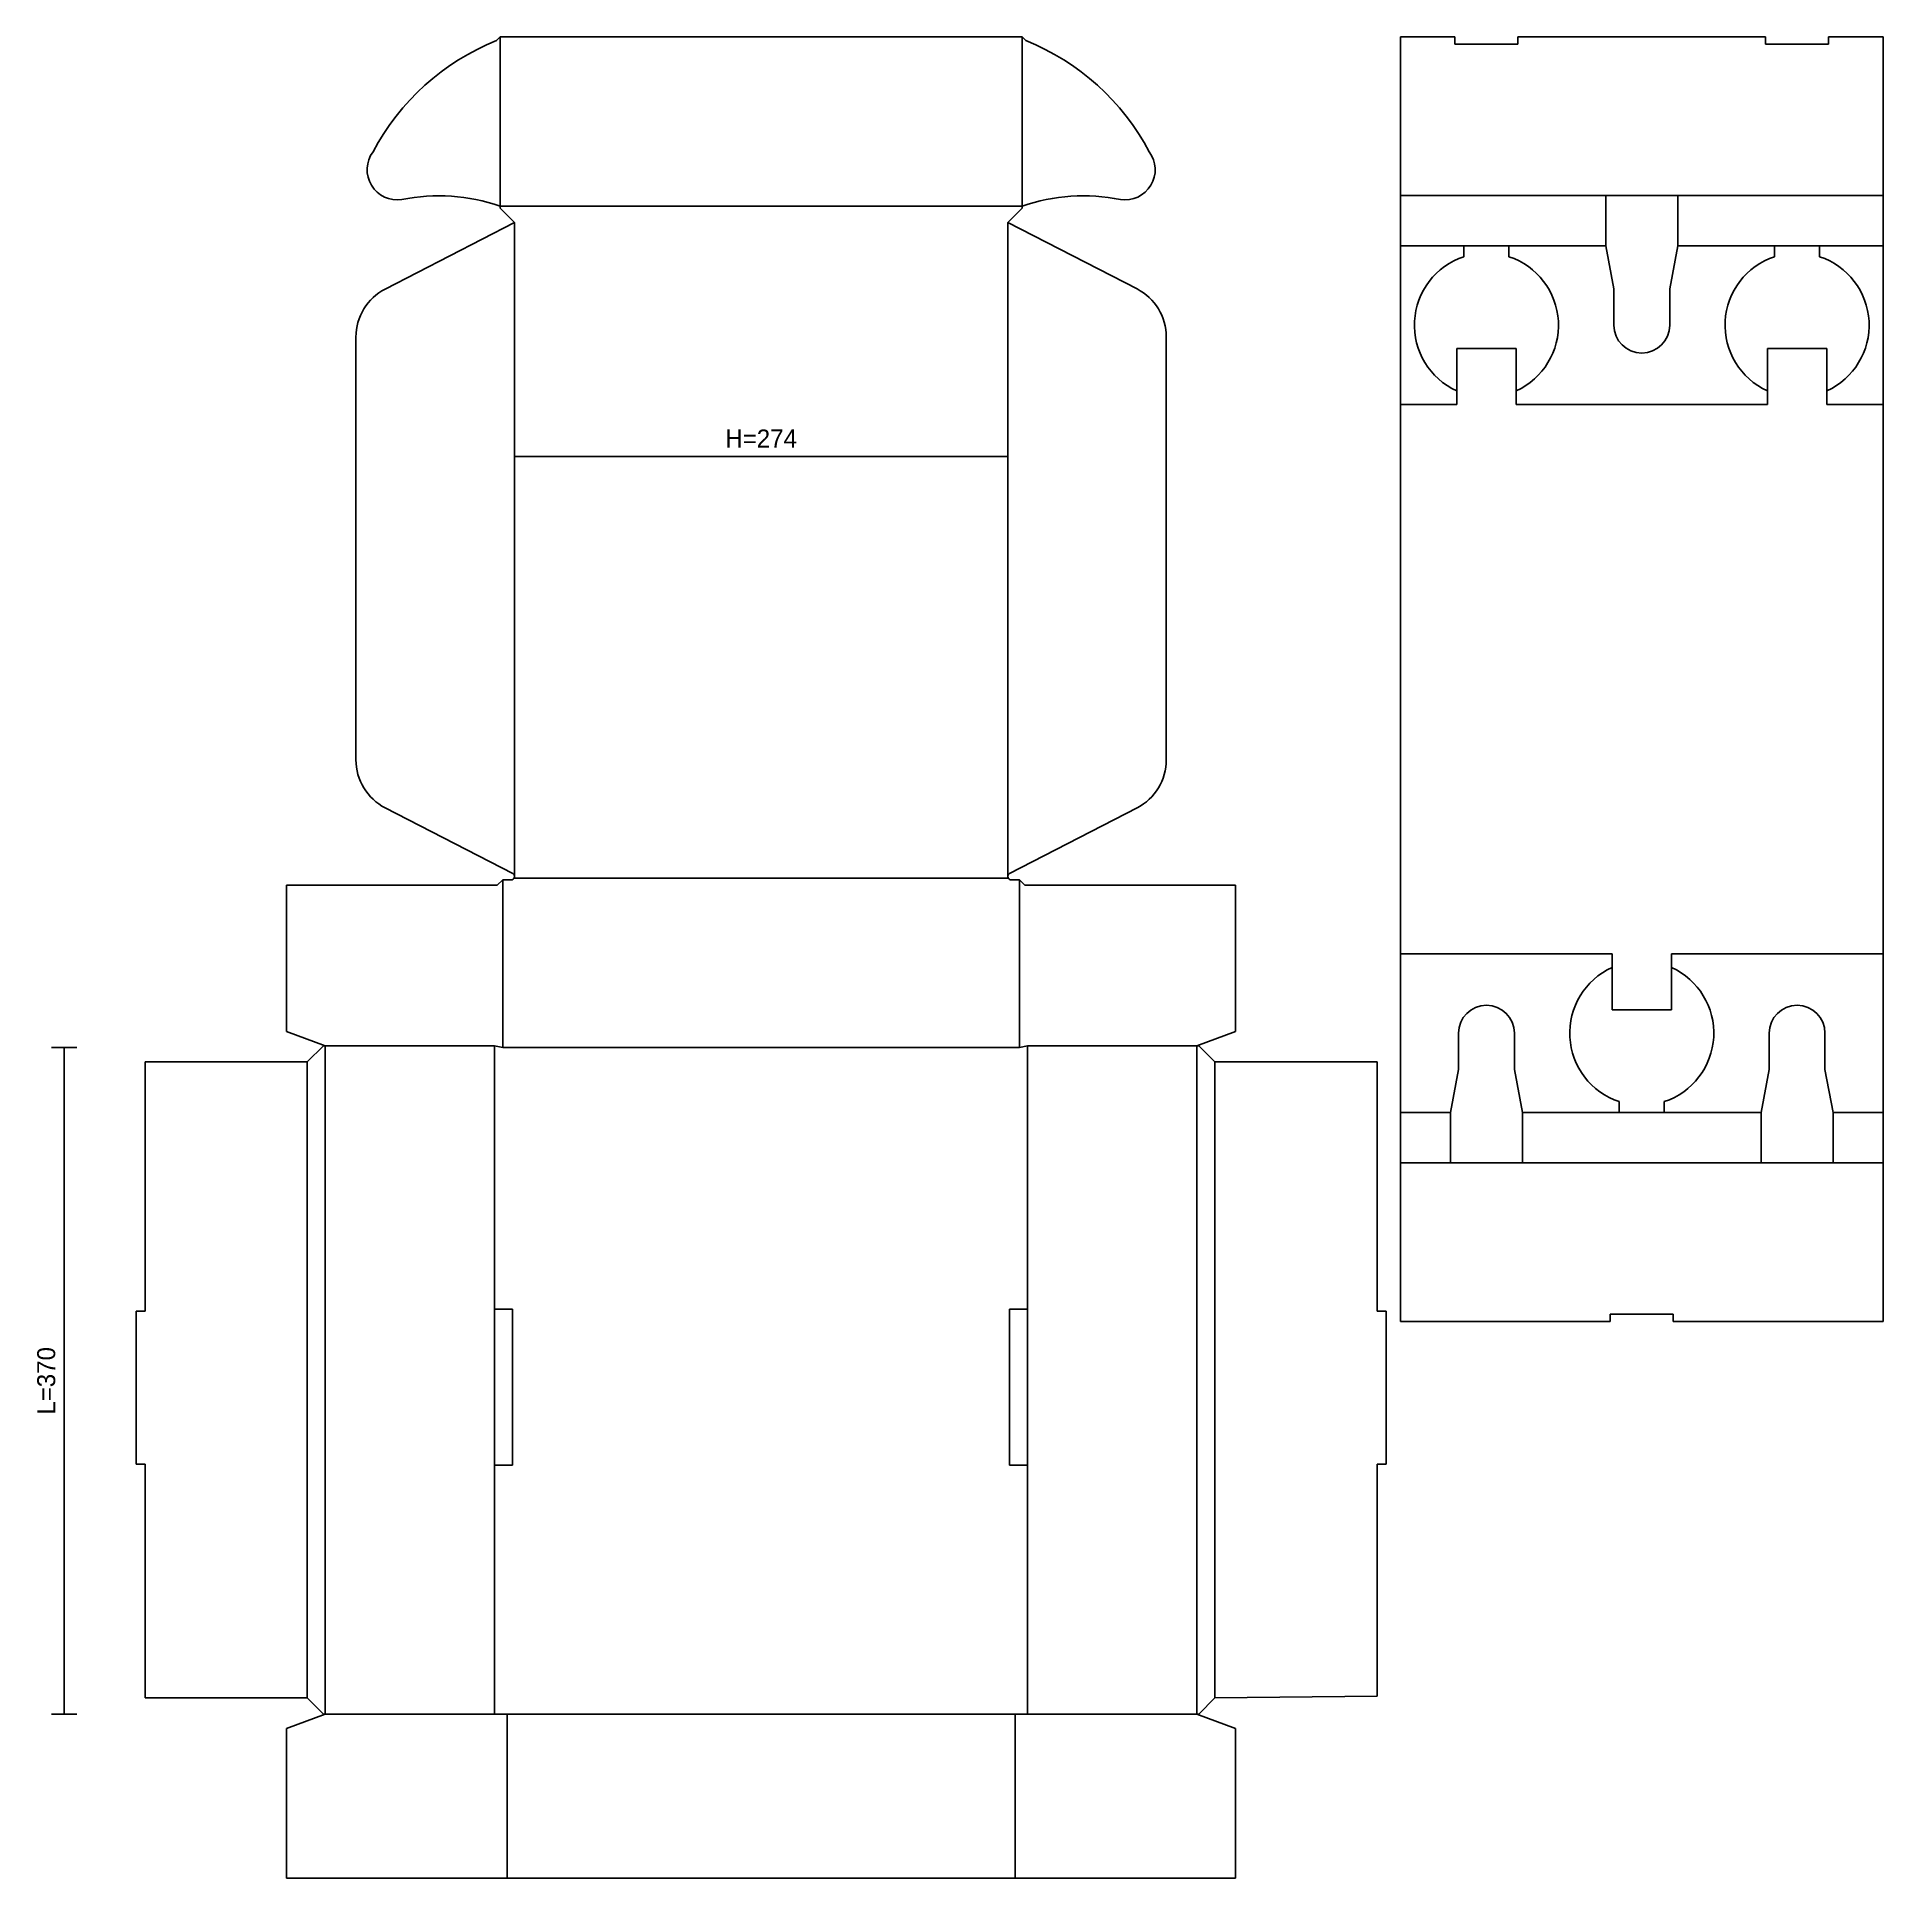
# Model space of a CAD drawing. Header units: millimetres. Extents: x 470 to 1495, y -1039 to -17.
import ezdxf
from ezdxf.enums import TextEntityAlignment as Align

# ---------------------------------------------------------------- set-up
doc = ezdxf.new("R2010")
doc.units = ezdxf.units.MM
for name, color, linetype in [('CORTE', 1, 'CONTINUOUS'), ('COTAS', 5, 'CONTINUOUS'), ('HENDIDO', 2, 'CONTINUOUS'), ('PERFORADO', 6, 'CONTINUOUS')]:
    doc.layers.add(name, color=color, linetype=linetype)

msp = doc.modelspace()

# ---------------------------------------------------------------- linework, layer by layer
at = {"layer": 'CORTE', "color": 1}
for p, q in [((725.019, -19.093), (727.018, -17.093)), ((1017.016, -17.093), (727.018, -17.093)), ((1019.017, -19.093), (1017.016, -17.093)), ((1227.017, -17.093), (1257.267, -17.093)), ((1227.017, -730.093), (1227.017, -17.093)), ((1257.267, -17.093), (1257.267, -21.093)), ((1292.267, -21.093), (1292.267, -17.093)), ((1292.267, -17.093), (1429.767, -17.093)), ((1429.767, -17.093), (1429.767, -21.093)), ((1464.767, -21.093), (1464.767, -17.093)), ((1464.767, -17.093), (1495.017, -17.093)), ((1495.017, -730.093), (1495.017, -17.093)), ((1257.267, -21.093), (1292.267, -21.093)), ((1429.767, -21.093), (1464.767, -21.093)), ((727.017, -111.093), (727.017, -112.155)), ((727.017, -112.155), (735.017, -120.155)), ((1017.017, -112.093), (1009.017, -120.093)), ((1017.016, -111.093), (1017.017, -112.093)), ((1341.017, -133.093), (1341.017, -105.093)), ((1341.017, -105.093), (1381.017, -105.093)), ((1381.017, -133.093), (1381.017, -105.093)), ((735.017, -120.155), (663.3, -157.026)), ((1009.017, -120.093), (1080.734, -156.963)), ((1262.267, -139.096), (1262.267, -133.093)), ((1262.267, -133.093), (1287.267, -133.093)), ((1287.267, -139.096), (1287.267, -133.093)), ((1345.517, -156.893), (1341.017, -133.093)), ((1376.517, -156.893), (1381.017, -133.093)), ((1434.767, -139.096), (1434.767, -133.093)), ((1434.767, -133.093), (1459.767, -133.093)), ((1459.767, -139.096), (1459.767, -133.093)), ((1345.517, -177.093), (1345.517, -156.893)), ((1376.517, -177.093), (1376.517, -156.893)), ((647.017, -183.706), (647.017, -418.343)), ((1097.017, -183.644), (1097.017, -418.343)), ((1258.267, -221.093), (1258.267, -190.093)), ((1258.267, -190.093), (1291.267, -190.093)), ((1291.267, -221.093), (1291.267, -190.093)), ((1430.767, -221.093), (1430.767, -190.093)), ((1430.767, -190.093), (1463.767, -190.093)), ((1463.767, -221.093), (1463.767, -190.093)), ((734.164, -481.455), (663.3, -445.024)), ((1009.87, -481.456), (1080.734, -445.024)), ((608.517, -569.093), (608.517, -487.927)), ((725.517, -487.927), (608.517, -487.927)), ((725.517, -487.927), (728.517, -484.927)), ((728.517, -484.927), (733.816, -484.928)), ((1015.517, -484.927), (1010.219, -484.928)), ((1018.517, -487.927), (1015.517, -484.927)), ((1018.517, -487.927), (1135.517, -487.927)), ((1135.517, -569.093), (1135.517, -487.927)), ((1344.517, -526.093), (1344.517, -557.093)), ((1377.517, -526.093), (1377.517, -557.093)), ((1344.517, -557.093), (1377.517, -557.093)), ((630.017, -577.093), (608.517, -569.093)), ((1114.017, -577.093), (1135.517, -569.093)), ((1259.267, -570.093), (1259.267, -590.293)), ((1290.267, -570.093), (1290.267, -590.293)), ((1431.767, -570.093), (1431.767, -590.293)), ((1462.767, -570.093), (1462.767, -590.293)), ((629.017, -577.093), (620.017, -586.093)), ((629.017, -577.093), (630.017, -577.093)), ((724.017, -577.093), (630.017, -577.093)), ((728.517, -578.093), (724.017, -577.093)), ((1015.517, -578.093), (1020.017, -577.093)), ((1020.017, -577.093), (1115.017, -577.093)), ((1115.017, -577.093), (1124.017, -586.093)), ((530.017, -724.343), (530.017, -586.093)), ((620.017, -586.093), (530.017, -586.093)), ((1124.017, -586.093), (1214.017, -586.093)), ((1214.017, -724.343), (1214.017, -586.093)), ((1259.267, -590.293), (1254.767, -614.093)), ((1290.267, -590.293), (1294.767, -614.093)), ((1431.767, -590.293), (1427.267, -614.093)), ((1462.767, -590.293), (1467.267, -614.093)), ((1254.767, -614.093), (1254.767, -642.093)), ((1294.767, -614.093), (1294.767, -642.093)), ((1348.517, -608.09), (1348.517, -614.093)), ((1348.517, -614.093), (1373.517, -614.093)), ((1373.517, -608.09), (1373.517, -614.093)), ((1427.267, -614.093), (1427.267, -642.093)), ((1467.267, -614.093), (1467.267, -642.093)), ((1254.767, -642.093), (1294.767, -642.093)), ((1427.267, -642.093), (1467.267, -642.093)), ((525.017, -724.343), (525.017, -809.343)), ((525.017, -724.343), (530.017, -724.343)), ((724.017, -723.343), (724.017, -809.843)), ((724.017, -723.343), (734.017, -723.343)), ((734.017, -723.343), (734.017, -809.843)), ((1020.017, -723.343), (1010.017, -723.343)), ((1010.017, -723.343), (1010.017, -809.843)), ((1020.017, -723.343), (1020.017, -809.843)), ((1219.017, -724.343), (1214.017, -724.343)), ((1219.017, -724.343), (1219.017, -809.343)), ((1343.517, -730.093), (1343.517, -726.093)), ((1343.517, -726.093), (1378.517, -726.093)), ((1378.517, -726.093), (1378.517, -730.093)), ((1227.017, -730.093), (1343.517, -730.093)), ((1378.517, -730.093), (1495.017, -730.093)), ((525.017, -809.343), (530.017, -809.343)), ((530.017, -939.093), (530.017, -809.343)), ((724.017, -809.843), (734.017, -809.843)), ((1020.017, -809.843), (1010.017, -809.843)), ((1214.017, -938.093), (1214.017, -809.343)), ((1219.017, -809.343), (1214.017, -809.343)), ((620.017, -939.093), (530.017, -939.093)), ((629.017, -948.093), (620.017, -939.093)), ((1115.017, -948.093), (1124.017, -939.093)), ((1124.017, -939.093), (1214.017, -938.093)), ((630.017, -948.093), (608.517, -956.093)), ((629.017, -948.093), (630.017, -948.093)), ((731.017, -948.093), (630.017, -948.093)), ((1013.017, -948.093), (1114.017, -948.093)), ((1114.017, -948.093), (1135.517, -956.093)), ((1114.017, -948.093), (1115.017, -948.093)), ((608.517, -1039.093), (608.517, -956.093)), ((1135.517, -1039.093), (1135.517, -956.093)), ((728.517, -1039.093), (608.517, -1039.093)), ((1015.517, -1039.093), (728.517, -1039.093)), ((1015.517, -1039.093), (1135.517, -1039.093))]:
    msp.add_line(p, q, dxfattribs=at)
for centre, radius, start, end in [((775.558, -144.062), 134.802, 112.019, 152.027), ((968.475, -144.063), 134.803, 27.973, 67.98), ((670, -90.799), 16.776, 143.557, 278.545), ((1074.034, -90.798), 16.775, 261.453, 36.443), ((693.158, -206.294), 101.043, 70.422, 101.802), ((1050.876, -206.294), 101.043, 78.199, 109.579), ((1274.767, -177.093), 40, 108.21, 245.638), ((1274.767, -177.093), 40, 294.362, 71.79), ((1447.267, -177.093), 40, 108.21, 245.638), ((1447.267, -177.093), 40, 294.362, 71.79), ((677.017, -183.706), 30, 117.209, 180), ((1067.017, -183.644), 30, 0, 62.792), ((1361.017, -177.093), 15.5, 180, 0), ((677.017, -418.343), 30, 180, 242.792), ((1067.017, -418.343), 30, 297.208, 0), ((733.017, -483.094), 2, 293.539, 55.013), ((1011.017, -483.094), 2, 125.005, 246.475), ((1361.017, -570.093), 40, 114.362, 251.79), ((1361.017, -570.093), 40, 288.21, 65.638), ((1274.767, -570.093), 15.5, 0, 180), ((1447.267, -570.093), 15.5, 0, 180)]:
    msp.add_arc(centre, radius, start, end, dxfattribs=at)
at = {"layer": 'COTAS', "color": 5}
for p, q in [((735, -257), (735, -243)), ((1009, -257), (1009, -243)), ((735, -250), (1009, -250)), ((478.017, -578.1), (492.017, -578.1)), ((485.017, -948.1), (485.017, -578.1)), ((478.017, -948.1), (492.017, -948.1))]:
    msp.add_line(p, q, dxfattribs=at)
at = {"layer": 'HENDIDO', "color": 2}
for p, q in [((727.017, -111.093), (727.018, -17.093)), ((1017.016, -111.093), (1017.016, -17.093)), ((1017.016, -111.093), (727.016, -111.093)), ((1227.017, -105.093), (1341.017, -105.093)), ((1381.017, -105.093), (1495.017, -105.093)), ((735.017, -120.155), (735.017, -483.093)), ((1009.017, -120.093), (1009.017, -483.093)), ((1227.017, -133.093), (1262.267, -133.093)), ((1287.267, -133.093), (1341.017, -133.093)), ((1381.017, -133.093), (1434.767, -133.093)), ((1459.767, -133.093), (1495.017, -133.093)), ((728.517, -484.927), (728.517, -578.093)), ((734.749, -484.093), (1009.285, -484.093)), ((1015.517, -484.927), (1015.517, -578.093)), ((630.017, -948.093), (630.017, -577.093)), ((724.017, -577.093), (724.017, -723.343)), ((1015.517, -578.093), (728.517, -578.093)), ((1020.017, -577.093), (1020.017, -723.343)), ((1114.017, -948.093), (1114.017, -577.093)), ((620.017, -586.093), (620.017, -939.093)), ((1124.017, -586.093), (1124.017, -939.093)), ((1227.017, -614.093), (1254.767, -614.093)), ((1294.767, -614.093), (1348.517, -614.093)), ((1373.517, -614.093), (1427.267, -614.093)), ((1467.267, -614.093), (1495.017, -614.093)), ((1227.017, -642.093), (1254.767, -642.093)), ((1294.767, -642.093), (1427.267, -642.093)), ((1467.267, -642.093), (1495.017, -642.093)), ((724.017, -809.843), (724.017, -948.093)), ((1020.017, -809.843), (1020.017, -948.093)), ((1013.017, -948.093), (731.017, -948.093)), ((731.017, -1039.093), (731.017, -948.093)), ((1013.017, -1039.093), (1013.017, -948.093))]:
    msp.add_line(p, q, dxfattribs=at)
at = {"layer": 'PERFORADO', "color": 6}
for p, q in [((1227.017, -221.093), (1258.267, -221.093)), ((1291.267, -221.093), (1430.767, -221.093)), ((1463.767, -221.093), (1495.017, -221.093)), ((1227.017, -526.093), (1344.517, -526.093)), ((1377.517, -526.093), (1495.017, -526.093))]:
    msp.add_line(p, q, dxfattribs=at)

# ---------------------------------------------------------------- texts
at = {"layer": 'COTAS', "color": 5}
msp.add_text('H=274', height=10, dxfattribs=at).set_placement((872, -245), align=Align.CENTER)
msp.add_text('L=370', height=10, rotation=90, dxfattribs=at).set_placement((480.017, -763.1), align=Align.CENTER)

doc.saveas('drawing.dxf')
